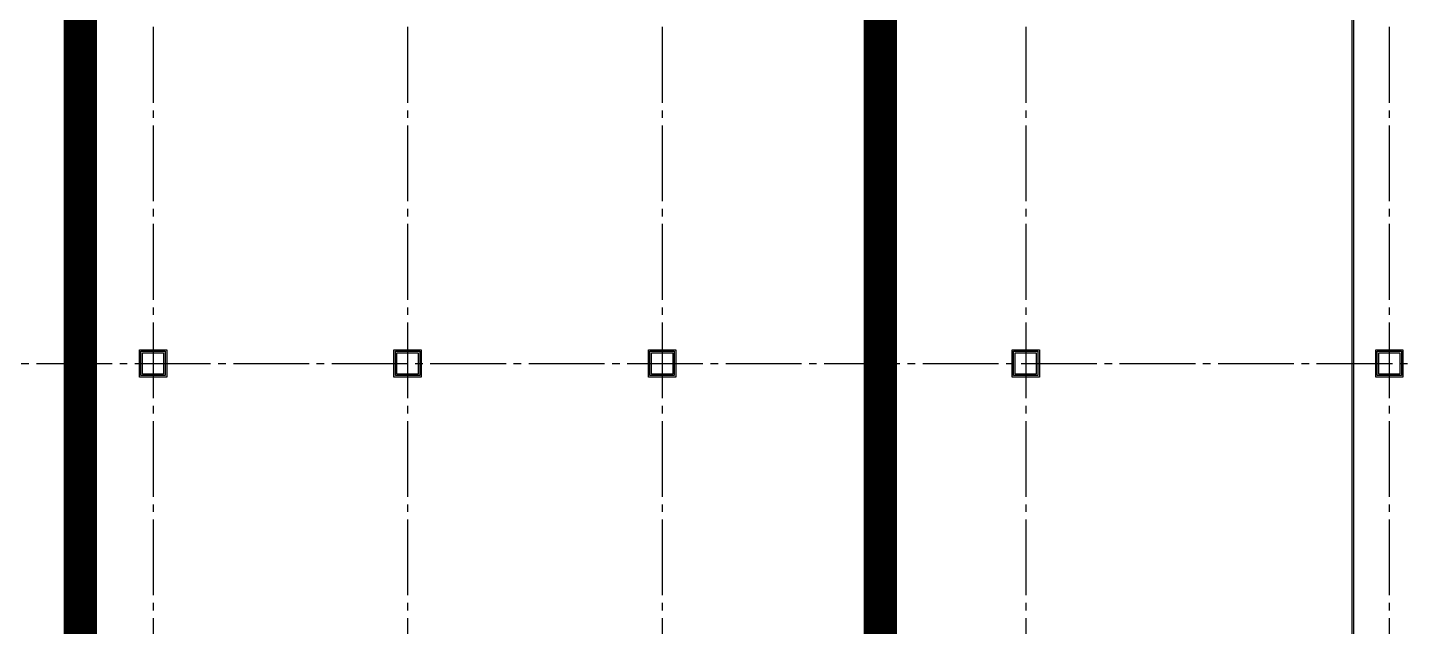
# Model space of a CAD drawing. Extents: x -960 to 27370, y -3283 to 11880.
# Drawn here: x 10626 to 15170, y 2132 to 4108 of the extents above; entities that cross this region are included whole.
import ezdxf
from ezdxf.enums import TextEntityAlignment as Align

# ---------------------------------------------------------------- set-up
doc = ezdxf.new("R2010")
doc.units = 0
doc.header["$LTSCALE"] = 100
doc.linetypes.add('X-S-FAB-L10$0$COL-CEN-LIN', pattern=[3.25, 2.5, -0.25, 0.25, -0.25])
for name, color, linetype in [('0-xref', 8, 'Continuous'), ('188K-SM-03-F10-ARCH-PA-Y2257103$0$K-P1S-4.2-單抗', 3, 'Continuous'), ('188K-SM-03-F10-ARCH-PA-Y2257103$0$K-P2D-4.2-雙抗', 30, 'Continuous'), ('188K-SM-07-F15-HVAC-MA DUCT-Y2257103$0$0-MAU-SA', 5, 'Continuous'), ('X-S-FAB-L10$0$0-DIM-TXT', 8, 'Continuous'), ('X-S-FAB-L10$0$BLOCK', 8, 'Continuous'), ('X-S-FAB-L10$0$CCL', 8, 'X-S-FAB-L10$0$COL-CEN-LIN'), ('X-S-FAB-L10$0$COL-S', 8, 'Continuous')]:
    doc.layers.add(name, color=color, linetype=linetype)
doc.styles.add('X-S-FAB-L10$0$CHINA', font='simplex.shx', dxfattribs={"width": 0.75, "bigfont": 'chineset.shx'})
doc.styles.add('X-S-FAB-L10$0$Standard', font='', dxfattribs={"width": 0.8})
doc.styles.add('X-S-FAB-L10$0$TG_NOTE_TEXT', font='simplex.shx', dxfattribs={"width": 0.75, "bigfont": 'chineset.shx'})
doc.styles.get('X-S-FAB-L10$0$Standard').set_extended_font_data('Microsoft JhengHei')

# ---------------------------------------------------------------- blocks, each defined once
blk = doc.blocks.new('X-S-FAB-L10$0$FAB2-L05')
at = {"layer": 'X-S-FAB-L10$0$CCL'}
for p, q in [((-15120, 11005), (-15120, 0)), ((-14280, 11005), (-14280, 0)), ((-13440, 11005), (-13440, 0)), ((-12240, 11005), (-12240, 0)), ((-11040, 11005), (-11040, 0)), ((-26880, 3720), (1210, 3720))]:
    blk.add_line(p, q, dxfattribs=at)
at = {"layer": 'X-S-FAB-L10$0$COL-S'}
for points in [[(-15155, 3755), (-15085, 3755), (-15085, 3685), (-15155, 3685)], [(-14315, 3755), (-14245, 3755), (-14245, 3685), (-14315, 3685)], [(-13475, 3755), (-13405, 3755), (-13405, 3685), (-13475, 3685)], [(-12275, 3755), (-12205, 3755), (-12205, 3685), (-12275, 3685)], [(-11075, 3755), (-11005, 3755), (-11005, 3685), (-11075, 3685)]]:
    blk.add_lwpolyline(points, close=True, dxfattribs=at)
blk = doc.blocks.new('X-S-FAB-L10')
at = {"layer": 'X-S-FAB-L10$0$COL-S'}
for p, q in [((11005, 3035), (11075, 3035)), ((11005, 2965), (11005, 3035)), ((11075, 3035), (11075, 2965)), ((11845, 3035), (11915, 3035)), ((11845, 2965), (11845, 3035)), ((11915, 3035), (11915, 2965)), ((12685, 3035), (12755, 3035)), ((12685, 2965), (12685, 3035)), ((12755, 3035), (12755, 2965)), ((13885, 3035), (13955, 3035)), ((13885, 2965), (13885, 3035)), ((13955, 3035), (13955, 2965)), ((15085, 3035), (15155, 3035)), ((15085, 2965), (15085, 3035)), ((15155, 3035), (15155, 2965)), ((11075, 2965), (11005, 2965)), ((11915, 2965), (11845, 2965)), ((12755, 2965), (12685, 2965)), ((13955, 2965), (13885, 2965)), ((15155, 2965), (15085, 2965))]:
    blk.add_line(p, q, dxfattribs=at)
at = {"layer": 'X-S-FAB-L10$0$BLOCK'}
blk.add_blockref('X-S-FAB-L10$0$FAB2-L05', (26160, -720), dxfattribs=at)
at = {"style": 'X-S-FAB-L10$0$TG_NOTE_TEXT', "width": 0.5, "flags": 1}
for p in [(7463.301, 9020), (18268.251, 8649), (11197.77, 4800.167), (16485.801, 4800.167), (25420.27, 2635), (13360, 320.001, 0), (7463.301, -33.333)]:
    blk.add_attdef('WH', text='', height=20, dxfattribs=at).set_placement(p, align=Align.BOTTOM_LEFT)
at = {"width": 0.5}
for style, p in [('X-S-FAB-L10$0$TG_NOTE_TEXT', (7585, 9020)), ('X-S-FAB-L10$0$TG_NOTE_TEXT', (18389.95, 8649)), ('X-S-FAB-L10$0$TG_NOTE_TEXT', (11117.5, 4813.5)), ('X-S-FAB-L10$0$TG_NOTE_TEXT', (16607.5, 4813.5)), ('X-S-FAB-L10$0$TG_NOTE_TEXT', (25350, 2635)), ('X-S-FAB-L10$0$Standard', (13129.375, 325.001, 0)), ('X-S-FAB-L10$0$TG_NOTE_TEXT', (7585, -20))]:
    blk.add_attdef('DESC', text='', height=10, dxfattribs=dict(at, style=style)).set_placement(p, align=Align.BOTTOM_LEFT)
for tag, style, p in [('TYPE', 'X-S-FAB-L10$0$TG_NOTE_TEXT', (7619.286, 9020)), ('NO', 'X-S-FAB-L10$0$TG_NOTE_TEXT', (7650.095, 9020)), ('TYPE', 'X-S-FAB-L10$0$TG_NOTE_TEXT', (18424.236, 8649)), ('NO', 'X-S-FAB-L10$0$TG_NOTE_TEXT', (18455.045, 8649)), ('NO', 'X-S-FAB-L10$0$TG_NOTE_TEXT', (11088.595, 4813.5)), ('TYPE', 'X-S-FAB-L10$0$TG_NOTE_TEXT', (11151.786, 4813.5)), ('TYPE', 'X-S-FAB-L10$0$TG_NOTE_TEXT', (16641.786, 4813.5)), ('NO', 'X-S-FAB-L10$0$TG_NOTE_TEXT', (16672.595, 4813.5)), ('NO', 'X-S-FAB-L10$0$TG_NOTE_TEXT', (25313, 2635)), ('TYPE', 'X-S-FAB-L10$0$TG_NOTE_TEXT', (25350, 2635)), ('NO', 'X-S-FAB-L10$0$Standard', (13100, 320.001, 0)), ('TYPE', 'X-S-FAB-L10$0$Standard', (13129.375, 320.001, 0)), ('TYPE', 'X-S-FAB-L10$0$TG_NOTE_TEXT', (7619.286, -20)), ('NO', 'X-S-FAB-L10$0$TG_NOTE_TEXT', (7650.095, -20))]:
    blk.add_attdef(tag, text='', height=10, dxfattribs=dict(at, style=style)).set_placement(p, align=Align.BOTTOM_RIGHT)
at = {"style": 'X-S-FAB-L10$0$TG_NOTE_TEXT', "width": 0.5, "flags": 1}
for rotation, p in [(180, (43, 7480)), (180, (943, 7480)), (90, (24310, 3717.77)), (270, (17080, 1711.699))]:
    blk.add_attdef('WH', text='', height=20, rotation=rotation, dxfattribs=at).set_placement(p, align=Align.BOTTOM_LEFT)
at = {"width": 0.5}
for rotation, style, p in [(180, 'X-S-FAB-L10$0$Standard', (317.625, 7480)), (180, 'X-S-FAB-L10$0$Standard', (1217.625, 7480)), (90, 'X-S-FAB-L10$0$TG_NOTE_TEXT', (24310, 3647.5)), (270, 'X-S-FAB-L10$0$TG_NOTE_TEXT', (17080, 1605))]:
    blk.add_attdef('DESC', text='', height=10, rotation=rotation, dxfattribs=dict(at, style=style)).set_placement(p, align=Align.BOTTOM_LEFT)
for tag, rotation, style, p in [('TYPE', 180, 'X-S-FAB-L10$0$Standard', (317.625, 7480)), ('NO', 180, 'X-S-FAB-L10$0$Standard', (347, 7480)), ('TYPE', 180, 'X-S-FAB-L10$0$Standard', (1217.625, 7480)), ('NO', 180, 'X-S-FAB-L10$0$Standard', (1247, 7480)), ('TYPE', 90, 'X-S-FAB-L10$0$TG_NOTE_TEXT', (24310, 3647.5)), ('NO', 90, 'X-S-FAB-L10$0$TG_NOTE_TEXT', (24310, 3610.5)), ('TYPE', 270, 'X-S-FAB-L10$0$TG_NOTE_TEXT', (17080, 1605)), ('NO', 270, 'X-S-FAB-L10$0$TG_NOTE_TEXT', (17080, 1573))]:
    blk.add_attdef(tag, text='', height=10, rotation=rotation, dxfattribs=dict(at, style=style)).set_placement(p, align=Align.BOTTOM_RIGHT)
at = {"layer": 'X-S-FAB-L10$0$0-DIM-TXT', "style": 'X-S-FAB-L10$0$CHINA', "width": 0.75}
for p in [(667.414, 7855.1, -2689.4), (22627.353, 6728.814), (25644.722, 6728.814), (24778.787, 5569.051), (1118.252, 4980), (417.801, 4594.623), (22927.43, 4330.122), (23874.84, 4355), (23749.869, 3901.367), (417.801, 3765.236), (1118.252, 3730), (417.801, 3115.79), (536.882, 2227.832), (16908.994, 1782.652), (888.445, 880.466), (16977.43, 750), (18878.841, 750), (25641.221, 553.233), (21364.03, 526.894)]:
    blk.add_attdef('HIG', text='', height=80, dxfattribs=at).set_placement(p, align=Align.MIDDLE_LEFT)
blk = doc.blocks.new('188K-SM-03-F10-ARCH-PA-Y2257103')
at = {"layer": '188K-SM-03-F10-ARCH-PA-Y2257103$0$K-P1S-4.2-單抗'}
for points in [[(10995, 3045), (11085, 3045), (11085, 2955), (10995, 2955)], [(11835, 3045), (11925, 3045), (11925, 2955), (11835, 2955)], [(12675, 3045), (12765, 3045), (12765, 2955), (12675, 2955)], [(13875, 3045), (13965, 3045), (13965, 2955), (13875, 2955)], [(15075, 3045), (15165, 3045), (15165, 2955), (15075, 2955)], [(11000, 3040), (11080, 3040), (11080, 2960), (11000, 2960)], [(11840, 3040), (11920, 3040), (11920, 2960), (11840, 2960)], [(12680, 3040), (12760, 3040), (12760, 2960), (12680, 2960)], [(13880, 3040), (13960, 3040), (13960, 2960), (13880, 2960)], [(15080, 3040), (15160, 3040), (15160, 2960), (15080, 2960)]]:
    blk.add_lwpolyline(points, close=True, dxfattribs=at)
at = {"layer": '188K-SM-03-F10-ARCH-PA-Y2257103$0$K-P2D-4.2-雙抗'}
for p, q in [((14997.5, 615, 0), (14997.5, 8295)), ((14997.5, 615, 0), (14997.5, 8295)), ((14997.5, 615, 0), (14997.5, 8295)), ((15002.5, 615, 0), (15002.5, 8295)), ((15002.5, 615, 0), (15002.5, 8295)), ((15002.5, 615, 0), (15002.5, 8295))]:
    blk.add_line(p, q, dxfattribs=at)
blk = doc.blocks.new('188K-SM-07-F15-HVAC-MA DUCT-Y2257103')
at = {"layer": '188K-SM-07-F15-HVAC-MA DUCT-Y2257103$0$0-MAU-SA', "color": 5, "const_width": 110}
for points in [[(10800, -373), (10800, 8843.7)], [(13440, -691.2), (13440, 8843.7)]]:
    blk.add_lwpolyline(points, dxfattribs=at)

msp = doc.modelspace()

# ---------------------------------------------------------------- block references
msp.add_blockref('188K-SM-07-F15-HVAC-MA DUCT-Y2257103', (0, 0))
at = {"layer": '0-xref'}
for name in ['X-S-FAB-L10', '188K-SM-03-F10-ARCH-PA-Y2257103']:
    msp.add_blockref(name, (0, 0), dxfattribs=at)

doc.saveas('drawing.dxf')
